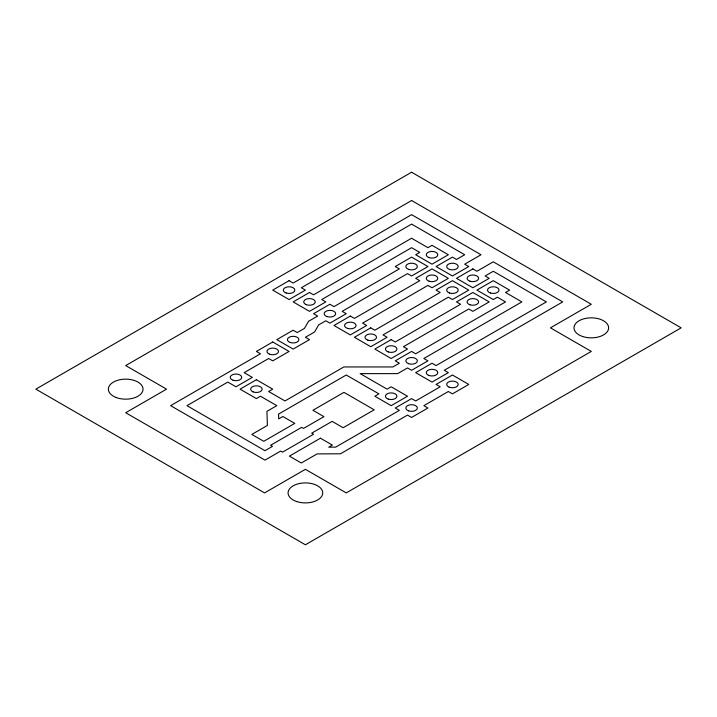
<?xml version="1.0" encoding="UTF-8"?>
<svg xmlns="http://www.w3.org/2000/svg" width="717" height="717" viewBox="0 0 717 717"><rect width="100%" height="100%" fill="white"/><g stroke="black" fill="none" stroke-linecap="round" stroke-linejoin="round"><path stroke-width="1.08" d="M308.525 321.333L304.438 328.404L297.241 332.563L293.154 330.205L276.816 339.634L293.154 349.071L309.493 339.634L305.406 337.277L314.539 332.007L318.626 324.935L325.823 320.768L329.91 323.134L346.248 313.696L342.161 311.339L407.507 273.616L411.594 275.973L427.932 266.536L411.594 257.107L395.255 266.536L399.342 268.893L333.997 306.625L329.91 304.268L313.571 313.696L317.658 316.054L308.525 321.333M411.594 172.223L35.85 389.152L305.406 544.777L681.15 327.848L411.594 172.223M411.594 200.518L125.699 365.571L166.541 389.152L125.699 412.732L264.564 492.902L305.406 469.321L346.248 492.902L591.301 351.429L550.459 327.848L591.301 304.268L411.594 200.518M289.068 280.688L272.729 290.116L289.068 299.554L305.406 290.116L301.319 287.759L411.594 224.098L464.688 254.75L456.523 259.464L452.436 257.107L436.097 266.536L452.436 275.973L468.775 266.536L464.688 264.179L481.026 254.75L411.594 214.661L293.154 283.045L289.068 280.688M309.493 292.473L293.154 301.911L309.493 311.339L325.823 301.911L321.745 299.554L411.594 247.679L419.759 252.393L415.681 254.75L432.019 264.179L448.349 254.75L432.019 245.313L427.932 247.679L411.594 238.241L313.571 294.83L309.493 292.473M272.729 341.991L256.399 351.429L260.477 353.786L170.628 405.661L264.976 460.126L280.652 451.074L282.534 452.158L313.571 434.242L311.698 433.158L332.114 421.363L343.147 427.726L374.184 409.81L343.963 392.36L312.917 410.285L323.95 416.649L303.524 428.434L301.651 427.35L270.605 445.275L272.487 446.359L264.976 450.697L186.967 405.661L227.809 382.08L235.974 386.795L252.312 377.366L244.147 372.652L268.651 358.5L272.729 360.857L289.068 351.429L272.729 341.991M350.335 316.054L333.997 325.491L350.335 334.92L366.665 325.491L362.587 323.134L427.932 285.402L432.019 287.759L448.349 278.33L432.019 268.893L415.681 278.33L419.759 280.688L354.413 318.411L350.335 316.054M256.399 379.723L240.061 389.152L256.399 398.589L260.477 396.232L276.816 405.661L266.903 411.379L267.405 425.432L251.819 434.43L263.748 441.313L294.786 423.388L282.865 416.505L278.725 418.889L278.555 414.085L346.248 375.009L378.917 393.866L374.839 396.232L391.177 405.661L407.507 396.232L391.177 386.795L387.09 389.152L360.194 373.629L397.648 373.629L407.507 367.929L411.594 370.286L427.932 360.857L423.846 358.5L521.868 301.911L505.53 292.473L509.617 290.116L493.278 280.688L476.939 290.116L493.278 299.554L497.365 297.197L505.53 301.911L415.681 353.786L411.594 351.429L395.255 360.857L399.342 363.214L392.862 366.952L343.855 366.952L284.981 400.946L268.651 391.509L272.729 389.152L256.399 379.723M370.752 327.848L354.413 337.277L370.752 346.714L387.09 337.277L383.003 334.92L448.349 297.197L452.436 299.554L468.775 290.116L452.436 280.688L436.097 290.116L440.184 292.473L374.839 330.205L370.752 327.848M472.853 268.893L456.523 278.33L472.853 287.759L489.191 278.33L485.113 275.973L493.278 271.259L546.372 301.911L436.097 365.571L432.019 363.214L415.681 372.652L432.019 382.08L448.349 372.652L444.271 370.286L562.711 301.911L493.278 261.822L476.939 271.259L472.853 268.893M391.177 339.634L374.839 349.071L391.177 358.5L407.507 349.071L403.429 346.714L468.775 308.982L472.853 311.339L489.191 301.911L472.853 292.473L456.523 301.911L460.601 304.268L395.255 341.991L391.177 339.634M320.436 438.204L289.399 456.12L301.319 463.003L317.084 453.906L340.494 453.78L407.507 415.089L411.594 417.446L427.932 408.018L423.846 405.661L448.349 391.509L452.436 393.866L468.775 384.437L452.436 375.009L436.097 384.437L440.184 386.795L415.681 400.946L411.594 398.589L395.255 408.018L399.342 410.375L335.664 447.139L328.745 447.175L332.365 445.087L320.436 438.204M233.088 380.252A5.772 3.334 0 0 0 241.754 377.366A5.772 3.334 0 0 0 233.088 374.48A5.772 3.334 0 0 0 233.088 380.252M253.155 391.912A5.772 3.334 0 0 0 262.153 389.394A5.772 3.334 0 0 0 253.872 386.158A5.772 3.334 0 0 0 253.155 391.912M388.282 399.118A5.772 3.334 0 0 0 396.949 396.232A5.772 3.334 0 0 0 388.282 393.337A5.772 3.334 0 0 0 388.282 399.118M408.708 410.904A5.772 3.334 0 0 0 417.375 408.018A5.772 3.334 0 0 0 408.708 405.132A5.772 3.334 0 0 0 408.708 410.904M115.993 397.442A17.325 10.002 0 0 0 142.988 389.869A17.325 10.002 0 0 0 118.135 380.153A17.325 10.002 0 0 0 115.993 397.442M449.2 387.198A5.772 3.334 0 0 0 458.199 384.679A5.772 3.334 0 0 0 449.909 381.435A5.772 3.334 0 0 0 449.2 387.198M290.268 342.52A5.772 3.334 0 0 0 298.926 339.634A5.772 3.334 0 0 0 290.268 336.748A5.772 3.334 0 0 0 290.268 342.52M269.493 354.189A5.772 3.334 0 0 0 278.492 351.662A5.772 3.334 0 0 0 270.21 348.426A5.772 3.334 0 0 0 269.493 354.189M469.967 281.216A5.772 3.334 0 0 0 478.633 278.33A5.772 3.334 0 0 0 469.967 275.445A5.772 3.334 0 0 0 469.967 281.216M429.125 375.538A5.772 3.334 0 0 0 437.791 372.652A5.772 3.334 0 0 0 429.125 369.757A5.772 3.334 0 0 0 429.125 375.538M286.182 293.011A5.772 3.334 0 0 0 294.848 290.116A5.772 3.334 0 0 0 286.182 287.23A5.772 3.334 0 0 0 286.182 293.011M408.708 269.431A5.772 3.334 0 0 0 417.375 266.536A5.772 3.334 0 0 0 408.708 263.65A5.772 3.334 0 0 0 408.708 269.431M429.125 281.216A5.772 3.334 0 0 0 437.791 278.33A5.772 3.334 0 0 0 429.125 275.445A5.772 3.334 0 0 0 429.125 281.216M327.024 316.582A5.772 3.334 0 0 0 335.69 313.696A5.772 3.334 0 0 0 327.024 310.811A5.772 3.334 0 0 0 327.024 316.582M347.44 328.377A5.772 3.334 0 0 0 356.107 325.491A5.772 3.334 0 0 0 347.44 322.596A5.772 3.334 0 0 0 347.44 328.377M388.282 351.957A5.772 3.334 0 0 0 396.949 349.071A5.772 3.334 0 0 0 388.282 346.177A5.772 3.334 0 0 0 388.282 351.957M367.866 340.163A5.772 3.334 0 0 0 376.533 337.277A5.772 3.334 0 0 0 367.866 334.391A5.772 3.334 0 0 0 367.866 340.163M469.967 304.797A5.772 3.334 0 0 0 478.633 301.911A5.772 3.334 0 0 0 469.967 299.025A5.772 3.334 0 0 0 469.967 304.797M429.125 257.636A5.772 3.334 0 0 0 437.791 254.75A5.772 3.334 0 0 0 429.125 251.864A5.772 3.334 0 0 0 429.125 257.636M449.55 293.011A5.772 3.334 0 0 0 458.208 290.116A5.772 3.334 0 0 0 449.55 287.23A5.772 3.334 0 0 0 449.55 293.011M490.392 293.011A5.772 3.334 0 0 0 499.05 290.116A5.772 3.334 0 0 0 490.392 287.23A5.772 3.334 0 0 0 490.392 293.011M408.708 363.743A5.772 3.334 0 0 0 417.375 360.857A5.772 3.334 0 0 0 408.708 357.971A5.772 3.334 0 0 0 408.708 363.743M306.249 304.671A5.772 3.334 0 0 0 315.247 302.144A5.772 3.334 0 0 0 306.966 298.908A5.772 3.334 0 0 0 306.249 304.671M449.55 269.431A5.772 3.334 0 0 0 458.208 266.536A5.772 3.334 0 0 0 449.55 263.65A5.772 3.334 0 0 0 449.55 269.431M582.634 336.506A17.325 10.002 0 0 0 608.625 327.848A17.325 10.002 0 0 0 582.634 319.182A17.325 10.002 0 0 0 582.634 336.506M296.739 501.568A17.325 10.002 0 0 0 322.731 492.902A17.325 10.002 0 0 0 296.739 484.244A17.325 10.002 0 0 0 296.739 501.568"/></g></svg>
